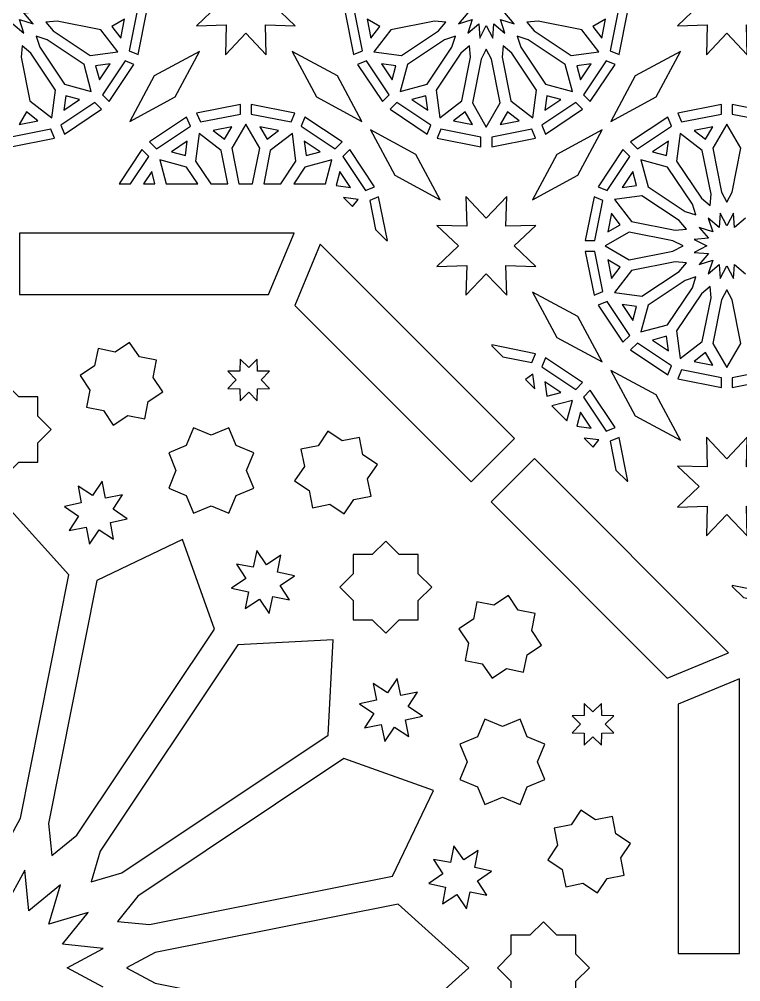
# Model space of a CAD drawing. Header units: millimetres. Extents: x 5 to 1085, y 1055 to 2435.
# Drawn here: x 549.1 to 759.1, y 1740.9 to 2020.9 of the extents above; entities that cross this region are included whole.
import ezdxf

# ---------------------------------------------------------------- set-up
doc = ezdxf.new("R2010")
doc.units = ezdxf.units.MM
doc.layers.add('CUT', color=1, linetype='CONTINUOUS')

msp = doc.modelspace()

# ---------------------------------------------------------------- linework, layer by layer
at = {"layer": 'CUT'}
for points in [[(615.075, 2033.011), (609.124, 2039.292), (609.357, 2030.643), (600.708, 2030.876), (606.989, 2024.925), (600.708, 2018.974), (609.357, 2019.207), (609.124, 2010.558), (615.075, 2016.839), (621.026, 2010.558), (620.793, 2019.207), (629.442, 2018.974), (623.161, 2024.925), (629.442, 2030.876), (620.793, 2030.643), (621.026, 2039.292)], [(755.075, 2033.011), (749.124, 2039.292), (749.357, 2030.643), (740.708, 2030.876), (746.989, 2024.925), (740.708, 2018.974), (749.357, 2019.207), (749.124, 2010.558), (755.075, 2016.839), (761.026, 2010.558), (760.793, 2019.207), (769.442, 2018.974), (763.161, 2024.925), (769.442, 2030.876), (760.793, 2030.643), (761.026, 2039.292)], [(583.451, 2023.35), (581.133, 2011.695), (583.732, 2010.617), (586.266, 2023.35)], [(643.884, 2023.35), (646.418, 2010.617), (649.017, 2011.695), (646.699, 2023.35)], [(723.451, 2023.35), (721.133, 2011.695), (723.732, 2010.617), (726.266, 2023.35)], [(558.988, 2017.523), (569.766, 2010.321), (577.783, 2011.376), (572.861, 2017.792), (560.148, 2020.321), (556.837, 2020.053)], [(578.66, 2015.41), (579.744, 2020.863), (576.093, 2018.755)], [(651.49, 2015.41), (654.057, 2018.755), (650.406, 2020.863)], [(670.002, 2020.321), (657.289, 2017.792), (652.367, 2011.376), (660.384, 2010.321), (671.162, 2017.523), (673.313, 2020.053)], [(698.988, 2017.523), (709.766, 2010.321), (717.783, 2011.376), (712.861, 2017.792), (700.148, 2020.321), (696.837, 2020.053)], [(718.66, 2015.41), (719.744, 2020.863), (716.093, 2018.755)], [(555.097, 2012.761), (562.298, 2001.984), (570.109, 1999.891), (568.016, 2007.702), (557.239, 2014.903), (554.077, 2015.923)], [(672.911, 2014.903), (662.134, 2007.702), (660.041, 1999.891), (667.852, 2001.984), (675.053, 2012.761), (676.073, 2015.923)], [(695.097, 2012.761), (702.298, 2001.984), (710.109, 1999.891), (708.016, 2007.702), (697.239, 2014.903), (694.077, 2015.923)], [(549.679, 2009.852), (552.208, 1997.139), (558.624, 1992.217), (559.679, 2000.234), (552.477, 2011.012), (549.947, 2013.163)], [(581.321, 1991.171), (594.519, 1998.276), (601.624, 2011.474), (588.426, 2004.369)], [(648.829, 1991.171), (641.724, 2004.369), (628.526, 2011.474), (635.631, 1998.276)], [(677.673, 2011.012), (670.471, 2000.234), (671.526, 1992.217), (677.942, 1997.139), (680.471, 2009.852), (680.203, 2013.163)], [(683.561, 2009.237), (681.032, 1996.525), (685.075, 1989.521), (689.118, 1996.525), (686.589, 2009.237), (685.075, 2012.194)], [(689.679, 2009.852), (692.208, 1997.139), (698.624, 1992.217), (699.679, 2000.234), (692.477, 2011.012), (689.947, 2013.163)], [(721.321, 1991.171), (734.519, 1998.276), (741.624, 2011.474), (728.426, 2004.369)], [(572.462, 2003.282), (575.551, 2007.905), (571.371, 2007.355)], [(579.927, 2008.784), (573.325, 1998.903), (575.314, 1996.913), (582.527, 2007.707)], [(647.623, 2007.707), (654.836, 1996.913), (656.825, 1998.903), (650.223, 2008.784)], [(657.688, 2003.282), (658.779, 2007.355), (654.599, 2007.905)], [(712.462, 2003.282), (715.551, 2007.905), (711.371, 2007.355)], [(719.927, 2008.784), (713.325, 1998.903), (715.314, 1996.913), (722.527, 2007.707)], [(571.097, 1996.675), (561.216, 1990.073), (562.293, 1987.473), (573.087, 1994.686)], [(562.095, 1994.449), (566.718, 1997.538), (562.645, 1998.629)], [(657.063, 1994.686), (667.857, 1987.473), (668.934, 1990.073), (659.053, 1996.675)], [(668.055, 1994.449), (667.505, 1998.629), (663.432, 1997.538)], [(711.097, 1996.675), (701.216, 1990.073), (702.293, 1987.473), (713.087, 1994.686)], [(702.095, 1994.449), (706.718, 1997.538), (702.645, 1998.629)], [(549.137, 1990.256), (554.59, 1991.34), (551.245, 1993.907)], [(601.845, 1990.983), (613.5, 1993.301), (613.5, 1996.116), (600.767, 1993.582)], [(616.65, 1993.301), (628.305, 1990.983), (629.383, 1993.582), (616.65, 1996.116)], [(675.56, 1991.34), (681.013, 1990.256), (678.905, 1993.907)], [(689.137, 1990.256), (694.59, 1991.34), (691.245, 1993.907)], [(741.845, 1990.983), (753.5, 1993.301), (753.5, 1996.116), (740.767, 1993.582)], [(756.65, 1993.301), (768.305, 1990.983), (769.383, 1993.582), (756.65, 1996.116)], [(589.053, 1983.175), (598.934, 1989.777), (597.857, 1992.377), (587.063, 1985.164)], [(631.216, 1989.777), (641.097, 1983.175), (643.087, 1985.164), (632.293, 1992.377)], [(729.053, 1983.175), (738.934, 1989.777), (737.857, 1992.377), (727.063, 1985.164)], [(546.65, 1983.734), (559.383, 1986.268), (558.305, 1988.867), (546.65, 1986.549)], [(605.56, 1988.51), (608.905, 1985.943), (611.013, 1989.594)], [(617.064, 1973), (619.118, 1983.325), (615.075, 1990.329), (611.032, 1983.325), (613.086, 1973)], [(619.137, 1989.594), (621.245, 1985.943), (624.59, 1988.51)], [(651.321, 1988.679), (658.426, 1975.481), (671.624, 1968.376), (664.519, 1981.574)], [(670.767, 1986.268), (683.5, 1983.734), (683.5, 1986.549), (671.845, 1988.867)], [(686.65, 1983.734), (699.383, 1986.268), (698.305, 1988.867), (686.65, 1986.549)], [(718.829, 1988.679), (705.631, 1981.574), (698.526, 1968.376), (711.724, 1975.481)], [(745.56, 1988.51), (748.905, 1985.943), (751.013, 1989.594)], [(756.589, 1970.613), (759.118, 1983.325), (755.075, 1990.329), (751.032, 1983.325), (753.561, 1970.613), (755.075, 1967.656)], [(593.432, 1982.312), (597.505, 1981.221), (598.055, 1985.401)], [(609.874, 1973), (607.942, 1982.711), (601.526, 1987.633), (600.471, 1979.616), (604.892, 1973)], [(625.258, 1973), (629.679, 1979.616), (628.624, 1987.633), (622.208, 1982.711), (620.276, 1973)], [(632.095, 1985.401), (632.645, 1981.221), (636.718, 1982.312)], [(733.432, 1982.312), (737.505, 1981.221), (738.055, 1985.401)], [(750.471, 1969.998), (747.942, 1982.711), (741.526, 1987.633), (740.471, 1979.616), (747.673, 1968.838), (750.203, 1966.687)], [(581.516, 1973), (586.825, 1980.947), (584.836, 1982.937), (578.195, 1973)], [(643.325, 1980.947), (649.927, 1971.066), (652.527, 1972.143), (645.314, 1982.937)], [(720.223, 1971.066), (726.825, 1980.947), (724.836, 1982.937), (717.623, 1972.143)], [(601.104, 1973), (597.852, 1977.866), (590.041, 1979.959), (591.906, 1973)], [(638.244, 1973), (640.109, 1979.959), (632.298, 1977.866), (629.046, 1973)], [(745.053, 1967.089), (737.852, 1977.866), (730.041, 1979.959), (732.134, 1972.148), (742.911, 1964.947), (746.073, 1963.927)], [(588.644, 1973), (587.688, 1976.568), (585.304, 1973)], [(642.462, 1976.568), (641.371, 1972.495), (645.551, 1971.945)], [(724.599, 1971.945), (728.779, 1972.495), (727.688, 1976.568)], [(646.173, 1966.374), (647.783, 1968.474), (643.511, 1969.036)], [(656.047, 1956.5), (656.266, 1956.5), (653.732, 1969.233), (651.133, 1968.155), (652.806, 1959.741)], [(685.075, 1963.011), (679.124, 1969.292), (679.357, 1960.643), (670.708, 1960.876), (676.989, 1954.925), (670.708, 1948.974), (679.357, 1949.207), (679.124, 1940.558), (685.075, 1946.839), (691.026, 1940.558), (690.793, 1949.207), (699.442, 1948.974), (693.161, 1954.925), (699.442, 1960.876), (690.793, 1960.643), (691.026, 1969.292)], [(716.418, 1969.233), (713.884, 1956.5), (716.699, 1956.5), (719.017, 1968.155)], [(741.162, 1962.327), (730.384, 1969.529), (722.367, 1968.474), (727.289, 1962.058), (740.002, 1959.529), (743.313, 1959.797)], [(720.406, 1958.987), (724.057, 1961.095), (721.49, 1964.44)], [(629.117, 1958.6), (549.2, 1958.6), (549.2, 1940.75), (621.724, 1940.75)], [(739.387, 1956.439), (726.675, 1958.968), (719.671, 1954.925), (726.675, 1950.882), (739.387, 1953.411), (742.344, 1954.925)], [(693.249, 1898.933), (636.739, 1955.443), (629.345, 1937.593), (680.627, 1886.311)], [(713.884, 1953.35), (716.418, 1940.617), (719.017, 1941.695), (716.699, 1953.35)], [(721.49, 1945.41), (724.057, 1948.755), (720.406, 1950.863)], [(740.002, 1950.321), (727.289, 1947.792), (722.367, 1941.376), (730.384, 1940.321), (741.162, 1947.523), (743.313, 1950.053)], [(742.911, 1944.903), (732.134, 1937.702), (730.041, 1929.891), (737.852, 1931.984), (745.053, 1942.761), (746.073, 1945.923)], [(718.829, 1921.171), (711.724, 1934.369), (698.526, 1941.474), (705.631, 1928.276)], [(747.673, 1941.012), (740.471, 1930.234), (741.526, 1922.217), (747.942, 1927.139), (750.471, 1939.852), (750.203, 1943.163)], [(753.561, 1939.237), (751.032, 1926.525), (755.075, 1919.521), (759.118, 1926.525), (756.589, 1939.237), (755.075, 1942.194)], [(717.623, 1937.707), (724.836, 1926.913), (726.825, 1928.903), (720.223, 1938.784)], [(727.688, 1933.282), (728.779, 1937.355), (724.599, 1937.905)], [(577.043, 1924.055), (572.058, 1925.047), (571.066, 1920.063), (566.841, 1917.239), (569.665, 1913.014), (568.673, 1908.03), (573.657, 1907.038), (576.481, 1902.813), (580.706, 1905.637), (585.691, 1904.645), (586.683, 1909.629), (590.908, 1912.453), (588.084, 1916.678), (589.076, 1921.662), (584.091, 1922.654), (581.268, 1926.879)], [(727.063, 1924.686), (737.857, 1917.473), (738.934, 1920.073), (729.053, 1926.675)], [(738.055, 1924.449), (737.505, 1928.629), (733.432, 1927.538)], [(689.891, 1922.656), (698.305, 1920.983), (699.383, 1923.582), (686.65, 1926.116), (686.65, 1925.897)], [(745.56, 1921.34), (751.013, 1920.256), (748.905, 1923.907)], [(615.914, 1919.553), (613.404, 1922.005), (613.363, 1918.496), (609.854, 1918.455), (612.306, 1915.945), (609.854, 1913.435), (613.363, 1913.394), (613.404, 1909.885), (615.914, 1912.338), (618.424, 1909.885), (618.465, 1913.394), (621.974, 1913.435), (619.521, 1915.945), (621.974, 1918.455), (618.465, 1918.496), (618.424, 1922.005)], [(701.216, 1919.777), (711.097, 1913.175), (713.087, 1915.164), (702.293, 1922.377)], [(721.321, 1918.679), (728.426, 1905.481), (741.624, 1898.376), (734.519, 1911.574)], [(740.767, 1916.268), (753.5, 1913.734), (753.5, 1916.549), (741.845, 1918.867)], [(756.65, 1913.734), (769.383, 1916.268), (768.305, 1918.867), (756.65, 1916.549)], [(699.186, 1913.361), (698.624, 1917.633), (696.524, 1916.023)], [(702.095, 1915.401), (702.645, 1911.221), (706.718, 1912.312)], [(541.152, 1910.996), (535.604, 1910.996), (535.604, 1905.448), (531.681, 1901.525), (535.604, 1897.602), (535.604, 1892.054), (541.152, 1892.054), (545.075, 1888.131), (548.998, 1892.054), (554.546, 1892.054), (554.546, 1897.602), (558.469, 1901.525), (554.546, 1905.448), (554.546, 1910.996), (548.998, 1910.996), (545.075, 1914.919)], [(713.325, 1910.947), (719.927, 1901.066), (722.527, 1902.143), (715.314, 1912.937)], [(708.519, 1904.027), (710.109, 1909.959), (704.177, 1908.369)], [(712.462, 1906.568), (711.371, 1902.495), (715.551, 1901.945)], [(605.003, 1899.856), (599.878, 1901.979), (597.754, 1896.854), (592.629, 1894.73), (594.752, 1889.605), (592.629, 1884.479), (597.754, 1882.355), (599.878, 1877.23), (605.003, 1879.353), (610.128, 1877.23), (612.252, 1882.355), (617.378, 1884.479), (615.255, 1889.605), (617.378, 1894.73), (612.252, 1896.854), (610.128, 1901.979)], [(643.159, 1898.187), (638.934, 1901.01), (636.111, 1896.785), (631.126, 1895.793), (632.118, 1890.809), (629.294, 1886.584), (633.519, 1883.76), (634.511, 1878.776), (639.496, 1879.768), (643.721, 1876.944), (646.545, 1881.169), (651.529, 1882.161), (650.537, 1887.145), (653.361, 1891.37), (649.136, 1894.194), (648.144, 1899.179)], [(716.173, 1896.374), (717.783, 1898.474), (713.511, 1899.036)], [(726.047, 1886.5), (726.266, 1886.5), (723.732, 1899.233), (721.133, 1898.155), (722.806, 1889.741)], [(755.075, 1893.011), (749.124, 1899.292), (749.357, 1890.643), (740.708, 1890.876), (746.989, 1884.925), (740.708, 1878.974), (749.357, 1879.207), (749.124, 1870.558), (755.075, 1876.839), (761.026, 1870.558), (760.793, 1879.207), (769.442, 1878.974), (763.161, 1884.925), (769.442, 1890.876), (760.793, 1890.643), (761.026, 1899.292)], [(755.593, 1836.589), (699.083, 1893.099), (686.461, 1880.477), (737.743, 1829.195)], [(570.412, 1882.356), (566.237, 1885.076), (567.152, 1880.178), (562.276, 1879.149), (566.387, 1876.331), (563.667, 1872.156), (568.565, 1873.071), (569.595, 1868.194), (572.412, 1872.306), (576.588, 1869.586), (575.672, 1874.484), (580.549, 1875.513), (576.437, 1878.331), (579.157, 1882.506), (574.259, 1881.591), (573.23, 1886.468)], [(549.537, 1788.498), (563.606, 1859.232), (545.075, 1879.813), (526.544, 1859.232), (540.613, 1788.498), (545.075, 1780.247)], [(565.871, 1783.473), (605.939, 1843.439), (596.694, 1869.545), (571.697, 1857.622), (557.628, 1786.887), (558.592, 1777.559)], [(659.731, 1865.129), (655.808, 1869.052), (651.885, 1865.129), (646.337, 1865.129), (646.337, 1859.581), (642.414, 1855.658), (646.337, 1851.735), (646.337, 1846.187), (651.885, 1846.187), (655.808, 1842.264), (659.731, 1846.187), (665.279, 1846.187), (665.279, 1851.735), (669.202, 1855.658), (665.279, 1859.581), (665.279, 1865.129)], [(621.077, 1862.198), (618.259, 1866.31), (617.23, 1861.434), (612.331, 1862.349), (615.052, 1858.173), (610.94, 1855.356), (615.817, 1854.327), (614.902, 1849.428), (619.077, 1852.148), (621.895, 1848.037), (622.924, 1852.913), (627.822, 1851.998), (625.102, 1856.173), (629.214, 1858.991), (624.337, 1860.02), (625.252, 1864.919)], [(759.891, 1852.656), (768.305, 1850.983), (769.383, 1853.582), (756.65, 1856.116), (756.65, 1855.897)], [(694.344, 1848.986), (691.52, 1853.211), (687.295, 1850.387), (682.311, 1851.379), (681.319, 1846.395), (677.094, 1843.571), (679.918, 1839.346), (678.926, 1834.361), (683.91, 1833.369), (686.734, 1829.144), (690.959, 1831.968), (695.943, 1830.976), (696.935, 1835.961), (701.16, 1838.784), (698.337, 1843.009), (699.329, 1847.994)], [(579.04, 1772.581), (639.006, 1812.648), (640.455, 1840.305), (612.798, 1838.856), (572.731, 1778.89), (570.051, 1769.901)], [(660.17, 1824.187), (659.141, 1829.064), (656.323, 1824.952), (652.148, 1827.672), (653.063, 1822.774), (648.187, 1821.745), (652.298, 1818.927), (649.578, 1814.752), (654.477, 1815.667), (655.506, 1810.79), (658.323, 1814.902), (662.499, 1812.181), (661.584, 1817.08), (666.46, 1818.109), (662.348, 1820.927), (665.069, 1825.102)], [(758.75, 1749.05), (758.75, 1828.967), (740.9, 1821.574), (740.9, 1749.05)], [(718.646, 1818.315), (718.605, 1821.824), (716.095, 1819.371), (713.585, 1821.824), (713.544, 1818.315), (710.035, 1818.274), (712.488, 1815.764), (710.035, 1813.254), (713.544, 1813.213), (713.585, 1809.704), (716.095, 1812.156), (718.605, 1809.704), (718.646, 1813.213), (722.155, 1813.254), (719.703, 1815.764), (722.155, 1818.274)], [(697.004, 1812.102), (694.88, 1817.228), (689.755, 1815.105), (684.629, 1817.228), (682.505, 1812.102), (677.38, 1809.978), (679.503, 1804.853), (677.38, 1799.728), (682.505, 1797.604), (684.629, 1792.479), (689.755, 1794.602), (694.88, 1792.479), (697.004, 1797.604), (702.129, 1799.728), (700.006, 1804.853), (702.129, 1809.978)], [(587.037, 1757.478), (657.772, 1771.547), (669.695, 1796.544), (643.589, 1805.789), (583.623, 1765.721), (577.709, 1758.442)], [(722.804, 1783.941), (721.812, 1788.926), (716.828, 1787.934), (712.603, 1790.758), (709.779, 1786.533), (704.795, 1785.541), (705.787, 1780.556), (702.963, 1776.331), (707.188, 1773.507), (708.18, 1768.523), (713.164, 1769.515), (717.389, 1766.691), (720.213, 1770.916), (725.197, 1771.908), (724.205, 1776.893), (727.029, 1781.118)], [(681.741, 1774.109), (682.656, 1779.007), (678.481, 1776.287), (675.663, 1780.399), (674.634, 1775.522), (669.736, 1776.438), (672.456, 1772.262), (668.344, 1769.445), (673.221, 1768.415), (672.306, 1763.517), (676.481, 1766.237), (679.299, 1762.126), (680.328, 1767.002), (685.226, 1766.087), (682.506, 1770.262), (686.618, 1773.08)], [(588.648, 1740.463), (659.382, 1726.394), (679.963, 1744.925), (659.382, 1763.456), (588.648, 1749.387), (580.397, 1744.925)], [(711.146, 1748.848), (711.146, 1754.396), (705.598, 1754.396), (701.675, 1758.319), (697.752, 1754.396), (692.204, 1754.396), (692.204, 1748.848), (688.281, 1744.925), (692.204, 1741.002), (692.204, 1735.454), (697.752, 1735.454), (701.675, 1731.531), (705.598, 1735.454), (711.146, 1735.454), (711.146, 1741.002), (715.069, 1744.925)]]:
    msp.add_lwpolyline(points, close=True, dxfattribs=at)
for points in [[(547.303, 2019.545), (550.467, 2016.856), (549.193, 2020.807), (553.144, 2019.533), (550.455, 2022.697), (554.593, 2023.032), (550.899, 2024.925), (554.593, 2026.818), (550.455, 2027.153), (553.144, 2030.317), (549.193, 2029.043), (550.467, 2032.994), (547.303, 2030.305)], [(679.695, 2022.697), (677.006, 2019.533), (680.957, 2020.807), (679.683, 2016.856), (682.847, 2019.545), (683.182, 2015.407), (685.075, 2019.101), (686.968, 2015.407), (687.303, 2019.545), (690.467, 2016.856), (689.193, 2020.807), (693.144, 2019.533), (690.455, 2022.697)], [(760.467, 1962.994), (757.303, 1960.305), (756.968, 1964.443), (755.075, 1960.749), (753.182, 1964.443), (752.847, 1960.305), (749.683, 1962.994), (750.957, 1959.043), (747.006, 1960.317), (749.695, 1957.153), (745.557, 1956.818), (749.251, 1954.925), (745.557, 1953.032), (749.695, 1952.697), (747.006, 1949.533), (750.957, 1950.807), (749.683, 1946.856), (752.847, 1949.545), (753.182, 1945.407), (755.075, 1949.101), (756.968, 1945.407), (757.303, 1949.545), (760.467, 1946.856)], [(573.514, 1739.269), (563.052, 1744.925), (573.514, 1750.581), (561.684, 1751.805), (569.184, 1761.034), (557.787, 1757.637), (561.184, 1769.034), (551.955, 1761.534), (550.731, 1773.364), (545.075, 1762.902), (539.419, 1773.364), (538.195, 1761.534), (528.966, 1769.034), (532.363, 1757.637), (520.966, 1761.034), (528.466, 1751.805), (516.636, 1750.581), (527.098, 1744.925), (516.636, 1739.269)]]:
    msp.add_lwpolyline(points, dxfattribs=at)

doc.saveas('drawing.dxf')
